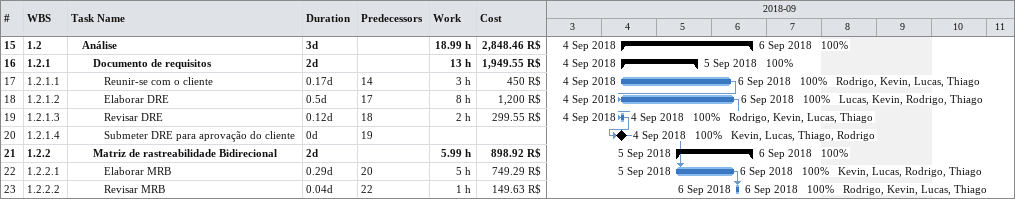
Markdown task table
| ID | WBS | Task | Duration | Start | Finish | Predecessors | Resources | % complete | Work (h) | Cost (R$) |
|---|---|---|---|---|---|---|---|---|---|---|
| 15 | 1.2 | **Análise** | 3d | 2018-09-04 | 2018-09-06 |  |  | 100 | 18.99 | 2848.46 |
| 16 | 1.2.1 | **Documento de requisitos** | 2d | 2018-09-04 | 2018-09-05 |  |  | 100 | 13 | 1949.55 |
| 17 | 1.2.1.1 | Reunir-se com o cliente | 0.17d | 2018-09-04 | 2018-09-06 | 14 | Rodrigo, Kevin, Lucas, Thiago | 100 | 3 | 450 |
| 18 | 1.2.1.2 | Elaborar DRE | 0.5d | 2018-09-04 | 2018-09-06 | 17 | Lucas, Kevin, Rodrigo, Thiago | 100 | 8 | 1200 |
| 19 | 1.2.1.3 | Revisar DRE | 0.12d | 2018-09-04 | 2018-09-04 | 18 | Rodrigo, Kevin, Lucas, Thiago | 100 | 2 | 299.55 |
| 20 | 1.2.1.4 | Submeter DRE para aprovação do cliente | 0d | 2018-09-04 | 2018-09-04 | 19 | Kevin, Lucas, Thiago, Rodrigo | 100 |  |  |
| 21 | 1.2.2 | **Matriz de rastreabilidade Bidirecional** | 2d | 2018-09-05 | 2018-09-06 |  |  | 100 | 5.99 | 898.92 |
| 22 | 1.2.2.1 | Elaborar MRB | 0.29d | 2018-09-05 | 2018-09-06 | 20 | Kevin, Lucas, Rodrigo, Thiago | 100 | 5 | 749.29 |
| 23 | 1.2.2.2 | Revisar MRB | 0.04d | 2018-09-06 | 2018-09-06 | 22 | Rodrigo, Kevin, Lucas, Thiago | 100 | 1 | 149.63 |
